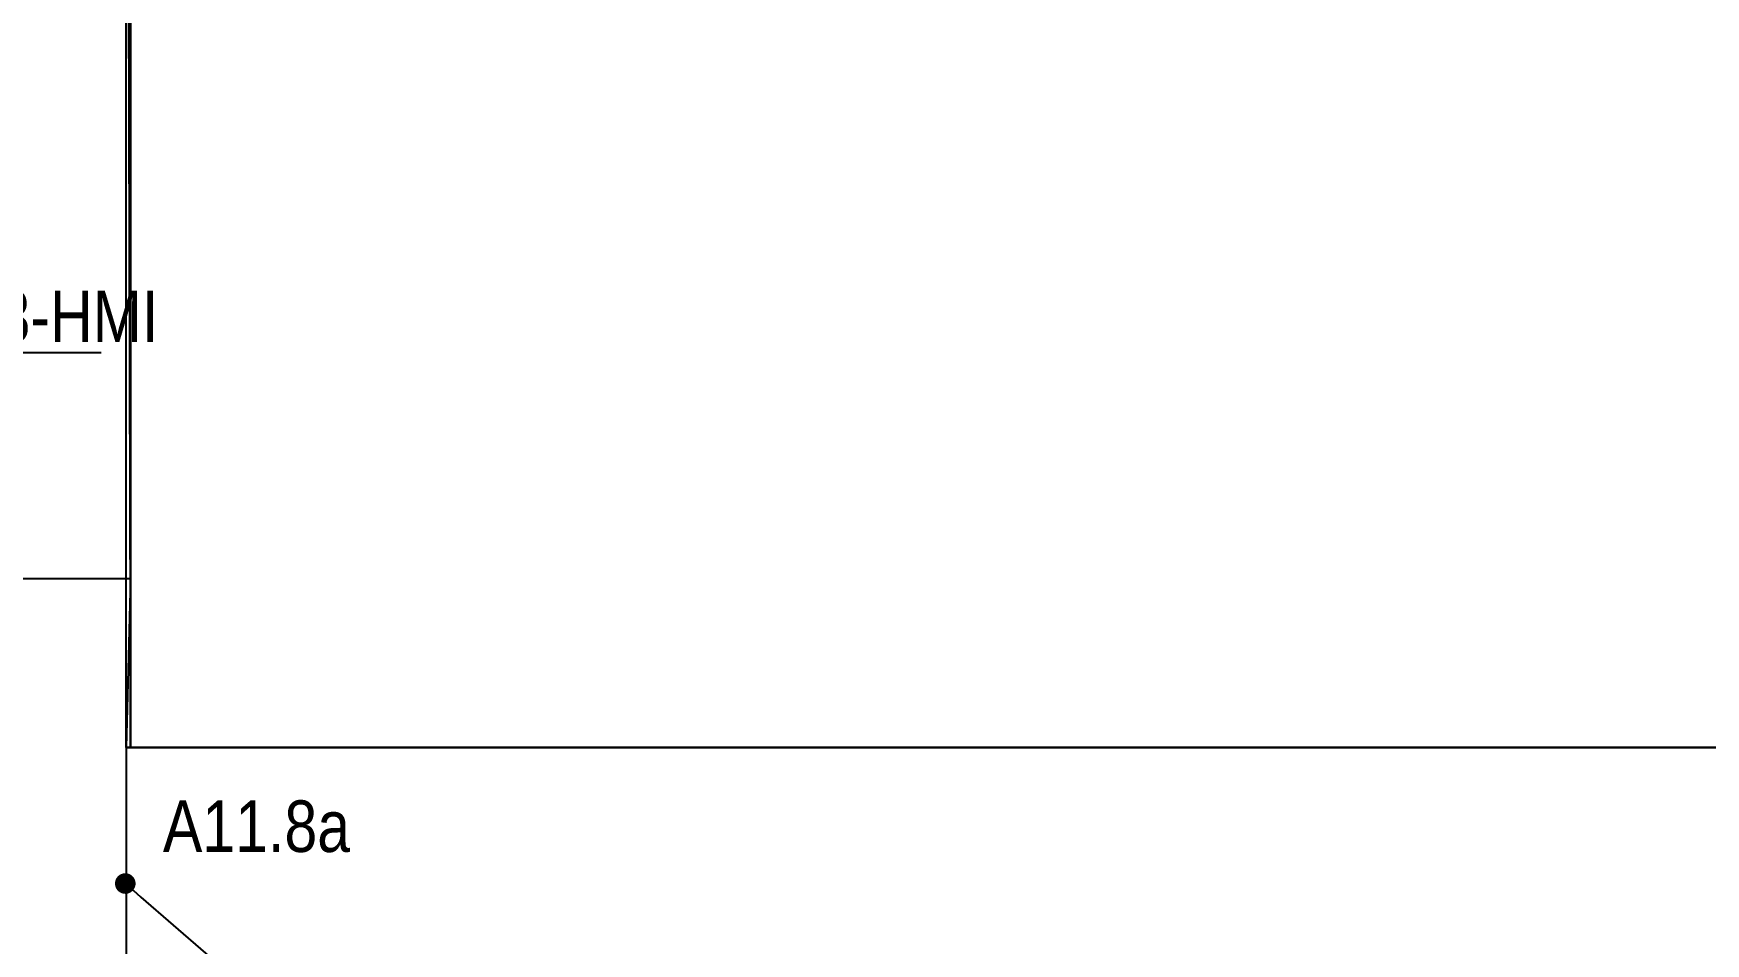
# Model space of a CAD drawing. Header units: millimetres. Extents: x -243740 to 150609, y -473655 to -165121.
# Drawn here: x -211709 to -203600, y -387610 to -383195 of the extents above; entities that cross this region are included whole.
import ezdxf
from ezdxf import colors
from ezdxf.entities.mleader import LeaderData, LeaderLine
from ezdxf.math import Vec2, Vec3

# ---------------------------------------------------------------- set-up
doc = ezdxf.new("R2010")
doc.units = ezdxf.units.MM
for name, color, linetype, lineweight in [('0_Авт.', 255, 'Continuous', 5), ('_освещение_dali', 3, 'Continuous', 50), ('Аварийное_овещение', 1, 'Continuous', 30)]:
    doc.layers.add(name, color=color, linetype=linetype, lineweight=lineweight)
for name, color, linetype in [('_HMI', 6, 'Continuous'), ('_Гр.ЩД-1А.5.9.I2.1', 6, 'Continuous'), ('_Гр.ЩД-1А.5.9.I2.2', 6, 'Continuous'), ('_Гр.ЩД-1А.5.9.I2.3', 6, 'Continuous')]:
    doc.layers.add(name, color=color, linetype=linetype)
doc.styles.add('Arial Narrow_6', font='ARIALN.TTF', dxfattribs={"height": 193.245432})
doc.styles.add('ISOCPEUR', font='isocpeur.ttf')
doc.styles.get("Standard").update_dxf_attribs({"font": 'ARIALN.TTF'})

# ---------------------------------------------------------------- blocks, each defined once
blk = doc.blocks.new('A$C453ecf4b')
at = {"layer": 'Аварийное_овещение', "lineweight": 40, "style": 'Arial Narrow_6'}
blk.add_text('А11.8а', height=250, dxfattribs=at).set_placement((23559, 10272))
blk = doc.blocks.new('_Dot')
at = {"color": 0, "linetype": 'ByBlock', "lineweight": -2}
blk.add_line((-0.5, 0), (-1, 0), dxfattribs=at)
at = {"color": 0, "linetype": 'ByBlock', "const_width": 0.5}
blk.add_lwpolyline([(-0.25, 0, 1), (0.25, 0, 1)], format="xyb", close=True, dxfattribs=at)

msp = doc.modelspace()

# ---------------------------------------------------------------- linework, layer by layer
at = {"layer": '_HMI', "ltscale": 100}
for points in [[(-214706.6, -373184.6), (-211624.6, -373184.6), (-211624.6, -374341), (-211238.1, -374341.3), (-211238.1, -386658.7), (-150051.6, -386658.7), (-150051.6, -393664.8)], [(-217273.7, -375504.8), (-211238.1, -375504.8), (-211238.1, -386658.7), (-150051.6, -386658.7), (-150051.6, -393664.8)], [(-223976.7, -377737.2), (-223976.7, -378188.3), (-211259.5, -378188.3), (-211238.1, -386658.7), (-150051.6, -386658.7), (-150051.6, -393664.8)], [(-215756, -385839.3), (-211238.1, -385839.3), (-211259.5, -386658.7), (-150051.6, -386658.7), (-150051.6, -393664.8)]]:
    msp.add_lwpolyline(points, dxfattribs=at)
at = {"layer": '_Гр.ЩД-1А.5.9.I2.1', "ltscale": 100}
msp.add_lwpolyline([(-150051.6, -386658.7), (-211238.1, -386658.7), (-211238.1, -374341.3), (-212839.5, -374340.3)], dxfattribs=at)
at = {"layer": '_Гр.ЩД-1А.5.9.I2.2', "ltscale": 100}
msp.add_lwpolyline([(-180984, -386658.7), (-211259.5, -386658.7), (-211259.5, -377983.7), (-212970.6, -377983.7)], dxfattribs=at)
at = {"layer": '_Гр.ЩД-1А.5.9.I2.3', "ltscale": 100}
msp.add_lwpolyline([(-150051.6, -386658.7), (-211259.5, -386658.7), (-211259.5, -388003), (-213665.3, -388003)], dxfattribs=at)

# ---------------------------------------------------------------- block references
at = {"layer": '_освещение_dali', "ltscale": 100}
msp.add_blockref('A$C453ecf4b', (-234640, -397437.2), dxfattribs=at)

# ---------------------------------------------------------------- leaders
at = {"layer": '0_Авт.', "color": 1}
ml = msp.add_multileader_mtext('Standard', dxfattribs=at)
ml.set_content('1А.12.2.3-HMI', color=1)
ml.set_leader_properties()
ml.set_arrow_properties(name='DOT')
ml.build(insert=Vec2(0, 0))
ml.multileader.update_dxf_attribs({"has_dogleg": 0, "text_left_attachment_type": 6, "text_right_attachment_type": 6, "arrow_head_size": 100})
ctx = ml.context
ctx.base_point, ctx.char_height, ctx.arrow_head_size, ctx.landing_gap_size, ctx.plane_origin = Vec3(-213149.7, -384742.1), 250, 100, 200, Vec3(-136365.2, -257990.7)
ctx.left_attachment, ctx.right_attachment = 6, 6
notes = []
notes.append((ctx, [(0, (1, 1, 0), (-213157.7, -384742.1), (1, 0), 8, [(1, [(-215756, -385839.3)], 0, [])])]))
ctx.mtext.insert, ctx.mtext.width, ctx.mtext.flow_direction = Vec3(-212949.7, -384442.1), 1553.83, 5
at = {"layer": '_Гр.ЩД-1А.5.9.I2.3', "ltscale": 100}
ml = msp.add_multileader_mtext('Standard', dxfattribs=at)
ml.set_content('Гр.ЩД-1А.5.9.I2.3', color=256, style='ISOCPEUR')
ml.set_leader_properties()
ml.set_arrow_properties(name='DOT')
ml.build(insert=Vec2(0, 0))
ml.multileader.update_dxf_attribs({"has_dogleg": 0, "text_left_attachment_type": 6, "text_right_attachment_type": 6, "arrow_head_size": 100})
ctx = ml.context
ctx.base_point, ctx.char_height, ctx.arrow_head_size, ctx.landing_gap_size, ctx.plane_origin = Vec3(-209943.4, -388462), 250, 100, 200, Vec3(-125450.2, -260691.5)
ctx.left_attachment, ctx.right_attachment = 6, 6
notes.append((ctx, [(0, (1, 1, 0), (-209951.4, -388462), (1, 0), 8, [(1, [(-211263.6, -387318.4)], 0, [])])]))
ctx.mtext.insert, ctx.mtext.width, ctx.mtext.flow_direction = Vec3(-209743.4, -388137), 2425, 5
for ctx, leaders in notes:
    for number, flags, end, landing, length, lines in leaders:
        leader = LeaderData()
        leader.index, (leader.has_last_leader_line, leader.has_dogleg_vector, leader.attachment_direction) = number, flags
        leader.last_leader_point, leader.dogleg_vector, leader.dogleg_length = Vec3(end), Vec3(landing), length
        for number, points, colour, breaks in lines:
            line = LeaderLine()
            line.index, line.vertices, line.color, line.breaks = number, Vec3.list(points), colors.encode_raw_color(colour), breaks
            leader.lines.append(line)
        ctx.leaders.append(leader)

doc.saveas('drawing.dxf')
